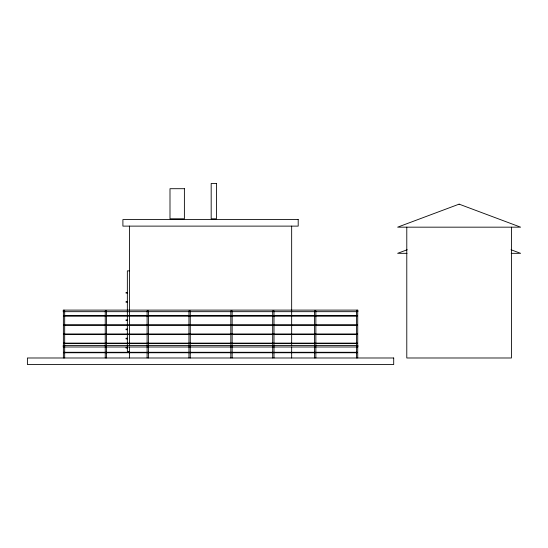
<?xml version="1.0" encoding="UTF-8"?>
<svg xmlns="http://www.w3.org/2000/svg" width="548" height="548" viewBox="0 0 548 548"><rect width="100%" height="100%" fill="white"/><g stroke="black" fill="none" stroke-linecap="round" stroke-linejoin="round"><path stroke-width="0.82" d="M407.212 249.744L397.629 253.327L407.02 253.327M511.209 253.327L520.6 253.327L511.017 249.744M129.307 270.863L127.348 270.863L127.348 351.446L129.307 351.446M127.348 292.447L126.04 292.447L126.04 293.098L127.348 293.098M127.348 301.606L126.04 301.606L126.04 302.256L127.348 302.256M127.348 319.916L126.04 319.916L126.04 320.573L127.348 320.573M127.348 329.074L126.04 329.074L126.04 329.732L127.348 329.732M127.348 338.232L126.04 338.232L126.04 338.89L127.348 338.89M127.348 347.391L126.04 347.391L126.04 348.049L127.348 348.049M511.442 227.167L511.442 357.988L406.787 357.988L406.787 227.167M357.858 311.675L357.858 310.106L63.246 310.106L63.246 311.675L357.07 311.675L357.07 310.106M357.858 345.432L357.858 347M357.728 357.988L357.728 310.894L356.419 310.894L356.419 357.988M315.86 357.988L315.86 310.894L314.552 310.894L314.552 357.988M291.659 226.119L291.659 345.226M291.659 346.925L291.659 357.988M274 357.988L274 310.894L272.692 310.894L272.692 357.988M232.14 357.988L232.14 310.894L230.831 310.894L230.831 357.988M190.272 357.988L190.272 310.894L188.964 310.894L188.964 357.988M148.412 357.988L148.412 310.894L147.104 310.894L147.104 357.988M129.444 226.119L129.444 345.226M129.444 346.925L129.444 357.988M106.545 357.988L106.545 310.894L105.237 310.894L105.237 357.988M64.685 357.988L64.685 310.894L63.376 310.894L63.376 357.988M64.027 310.106L64.027 311.675M64.027 345.432L64.027 347M63.719 315.655L63.719 316.127M63.719 324.813L63.719 325.279M63.719 333.972L63.719 334.438M63.719 343.123L63.719 343.596M63.719 352.282L63.719 352.754M459.114 204.144L397.629 227.167L520.6 227.167L459.114 204.144M216.412 183.47L211.179 183.47L211.179 218.796L216.412 218.796L216.412 183.47M184.388 188.704L169.996 188.704L169.996 218.796L184.388 218.796L184.388 188.704M298.201 219.577L122.903 219.577L122.903 226.119L298.201 226.119L298.201 219.577M357.07 315.655L64.027 315.655L64.027 316.127L357.07 316.127L357.07 315.655M357.07 324.813L64.027 324.813L64.027 325.279L357.07 325.279L357.07 324.813M357.07 333.972L64.027 333.972L64.027 334.438L357.07 334.438L357.07 333.972M357.07 343.123L64.027 343.123L64.027 343.596L357.07 343.596L357.07 343.123M357.07 345.432L63.246 345.432L63.246 347L357.07 347L357.07 345.432M357.07 352.282L64.027 352.282L64.027 352.754L357.07 352.754L357.07 352.282M393.704 357.988L27.4 357.988L27.4 364.53L393.704 364.53L393.704 357.988"/></g></svg>
